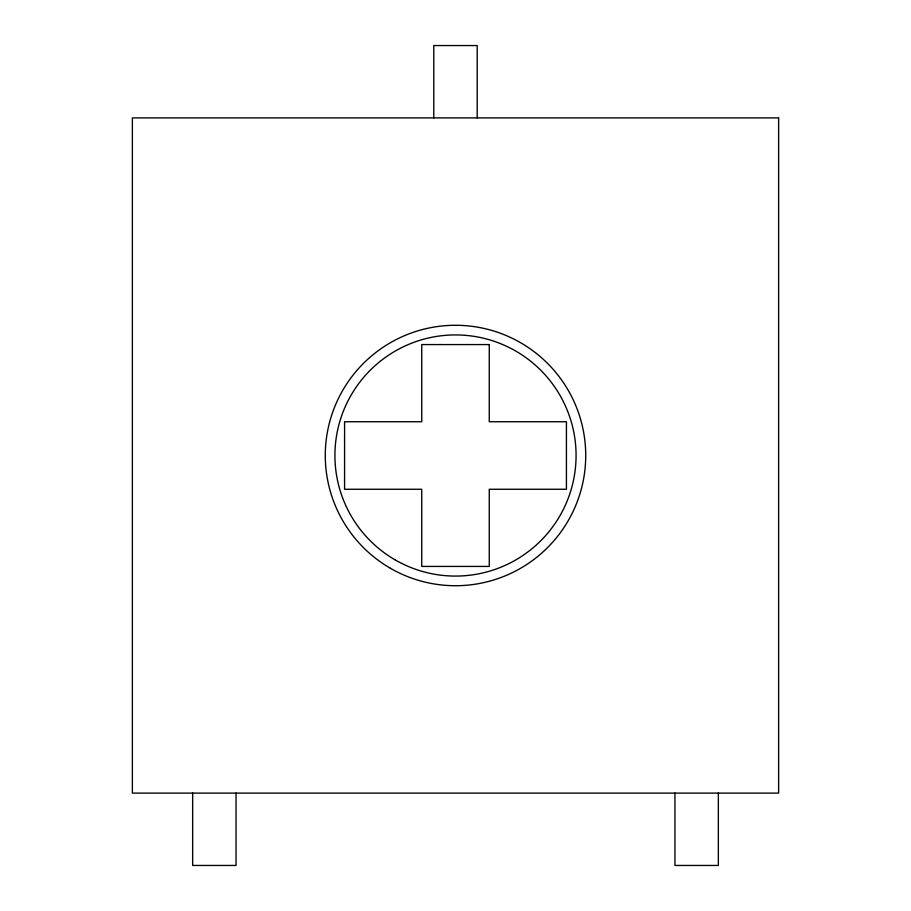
<?xml version="1.0" encoding="UTF-8"?>
<svg xmlns="http://www.w3.org/2000/svg" width="911" height="911" viewBox="0 0 911 911"><rect width="100%" height="100%" fill="white"/><g stroke="black" fill="none" stroke-linecap="round" stroke-linejoin="round"><path stroke-width="1.37" d="M718.346 793.105L718.346 865.45L674.949 865.45L674.949 793.105M477.205 117.895L477.205 45.55L433.795 45.55L433.795 117.895M236.051 793.105L236.051 865.45L192.654 865.45L192.654 793.105M778.632 117.895L132.368 117.895L132.368 793.105L778.632 793.105L778.632 117.895M489.264 344.574L421.736 344.574L421.736 421.736L344.574 421.736L344.574 489.264L421.736 489.264L421.736 566.426L489.264 566.426L489.264 489.264L566.426 489.264L566.426 421.736L489.264 421.736L489.264 344.574M390.386 568.27A130.216 130.216 0 0 0 585.716 455.5A130.216 130.216 0 0 0 390.386 342.73A130.216 130.216 0 0 0 390.386 568.27M395.215 559.923A120.571 120.571 0 0 0 576.071 455.5A120.571 120.571 0 0 0 395.215 351.077A120.571 120.571 0 0 0 395.215 559.923"/></g></svg>
